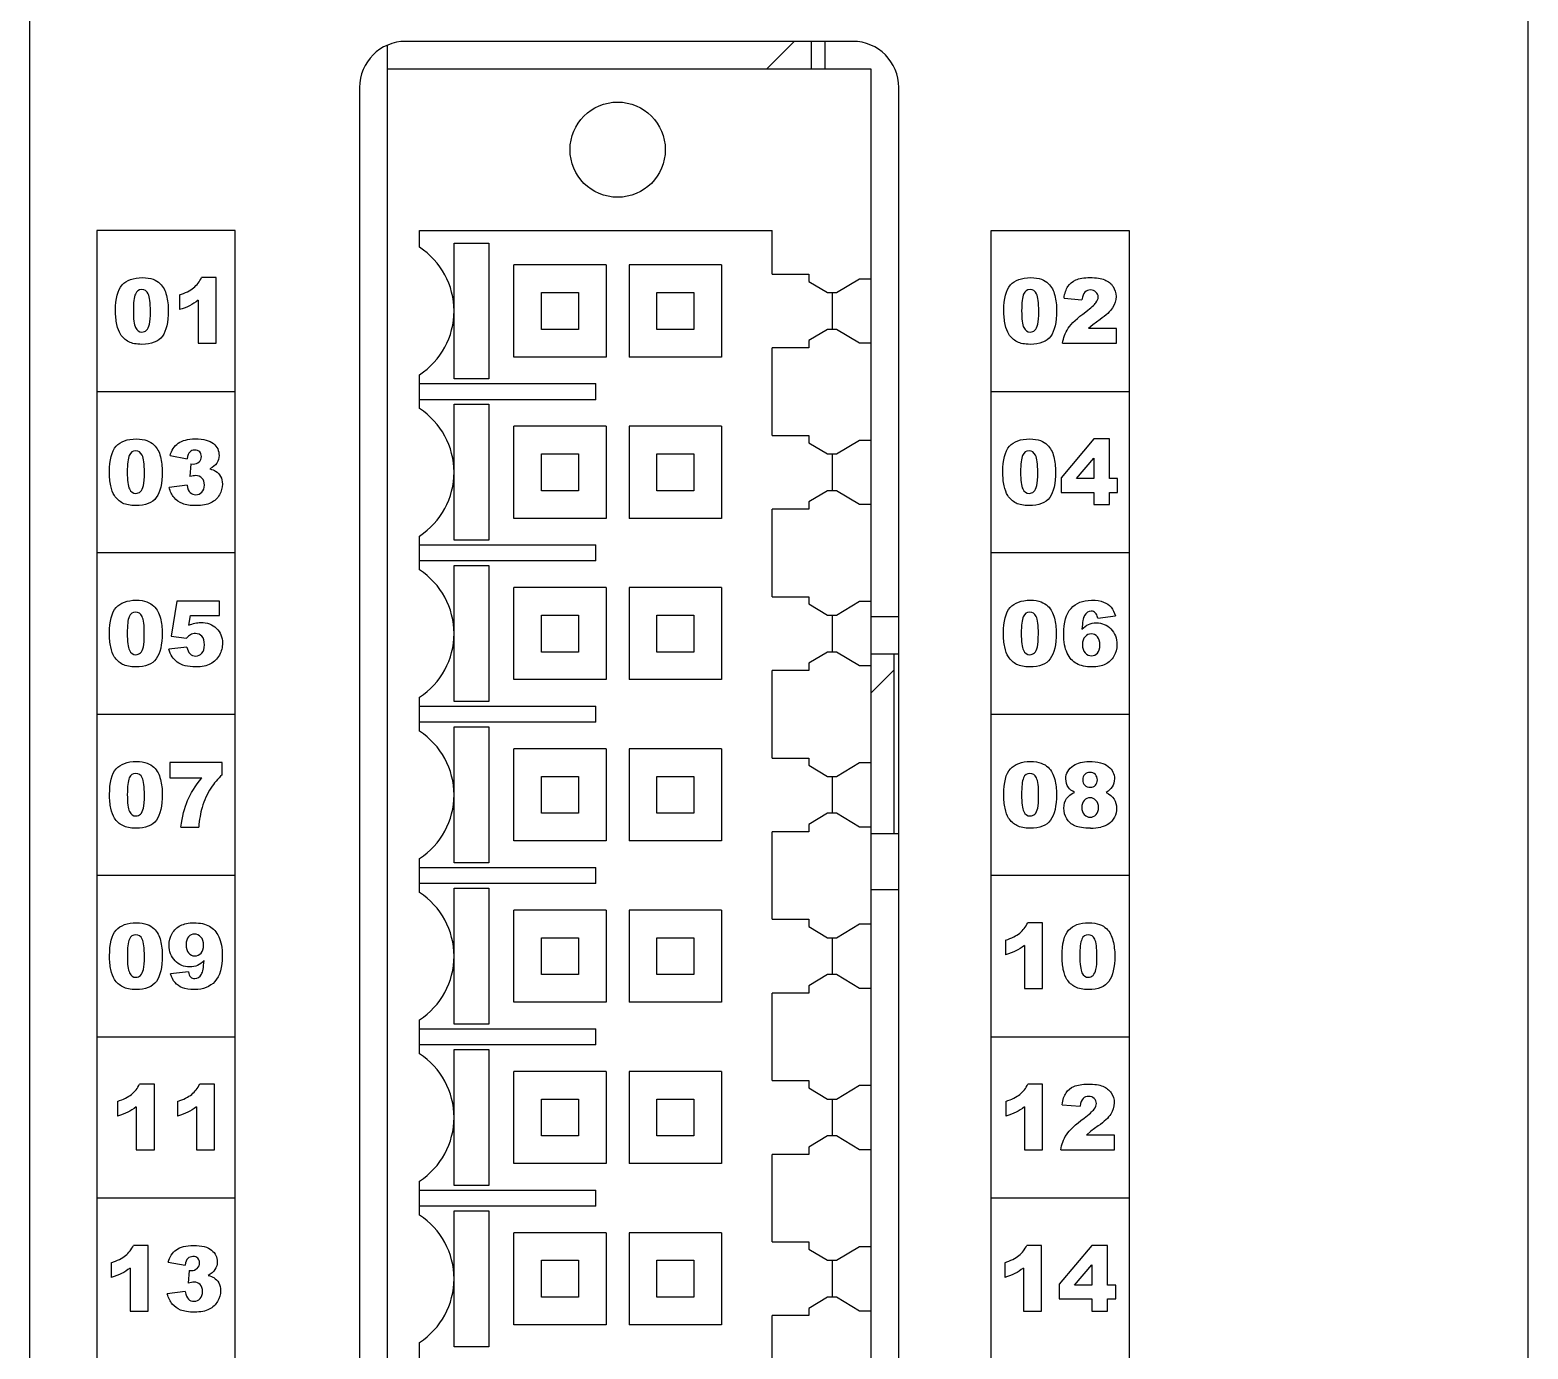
# Model space of a CAD drawing. Header units: millimetres. Extents: x 40 to 416, y -286 to 20.
# Drawn here: x 281.75 to 314.25, y -212.03 to -183.4 of the extents above; entities that cross this region are included whole.
import ezdxf

# ---------------------------------------------------------------- set-up
doc = ezdxf.new("R2010")
doc.units = ezdxf.units.MM
for name, color, linetype in [('1728620000_DXF_CONTINUOUS_LINE', 7, 'CONTINUOUS'), ('AIOJ784_4_00DXF_CONTINUOUS_LINE', 7, 'CONTINUOUS'), ('AOMJ712I_002DXF_CONTINUOUS_LINE', 7, 'CONTINUOUS'), ('IO_CH_PCB_DXF_CONTINUOUS_LINE', 7, 'CONTINUOUS'), ('TE_1734099_5DXF_CONTINUOUS_LINE', 7, 'CONTINUOUS')]:
    doc.layers.add(name, color=color, linetype=linetype)

# ---------------------------------------------------------------- blocks, each defined once
blk = doc.blocks.new('MOD_AOM712i')
at = {"layer": '1728620000_DXF_CONTINUOUS_LINE', "color": 7, "linetype": 'Continuous'}
for p, q in [((7.5, 85.75), (7.5, 15.75)), ((18, 85.75), (7.5, 85.75)), ((18, 15.75), (18, 85.75)), ((8.2, 81.883), (8.2, 82.25)), ((8.2, 82.25), (15.85, 82.25)), ((15.85, 81.3), (15.85, 82.25)), ((8.95, 80.504), (8.95, 81.975)), ((8.95, 81.975), (9.702, 81.975)), ((9.702, 81.975), (9.702, 79.025)), ((10.25, 79.5), (10.25, 81.5)), ((12.25, 81.5), (10.25, 81.5)), ((12.25, 81.5), (12.25, 79.5)), ((12.75, 81.5), (12.75, 79.5)), ((14.75, 81.5), (12.75, 81.5)), ((14.75, 81.5), (14.75, 79.5)), ((15.85, 81.3), (16.65, 81.3)), ((16.65, 81.3), (16.65, 81.142)), ((16.65, 81.142), (17.053, 80.9)), ((17.25, 80.9), (17.75, 81.2)), ((17.75, 81.2), (18, 81.2)), ((10.85, 80.1), (10.85, 80.9)), ((10.85, 80.9), (11.65, 80.9)), ((11.65, 80.9), (11.65, 80.1)), ((13.35, 80.1), (13.35, 80.9)), ((13.35, 80.9), (14.15, 80.9)), ((14.15, 80.9), (14.15, 80.1)), ((17.053, 80.9), (17.25, 80.9)), ((17.15, 80.9), (17.15, 80.1)), ((8.95, 79.025), (8.95, 80.496)), ((11.65, 80.1), (10.85, 80.1)), ((14.15, 80.1), (13.35, 80.1)), ((17.053, 80.1), (16.65, 79.858)), ((17.25, 80.1), (17.053, 80.1)), ((17.75, 79.8), (17.25, 80.1)), ((15.85, 77.8), (15.85, 79.7)), ((16.65, 79.7), (15.85, 79.7)), ((16.65, 79.858), (16.65, 79.7)), ((18, 79.8), (17.75, 79.8)), ((12.25, 79.5), (10.25, 79.5)), ((14.75, 79.5), (12.75, 79.5)), ((8.2, 78.383), (8.2, 79.117)), ((9.702, 79.025), (8.95, 79.025)), ((8.2, 78.925), (12.025, 78.925)), ((12.025, 78.575), (12.025, 78.925)), ((12.025, 78.575), (8.2, 78.575)), ((8.95, 77.004), (8.95, 78.475)), ((8.95, 78.475), (9.702, 78.475)), ((9.702, 78.475), (9.702, 75.525)), ((10.25, 76), (10.25, 78)), ((12.25, 78), (10.25, 78)), ((12.25, 78), (12.25, 76)), ((12.75, 78), (12.75, 76)), ((14.75, 78), (12.75, 78)), ((14.75, 78), (14.75, 76)), ((15.85, 77.8), (16.65, 77.8)), ((16.65, 77.8), (16.65, 77.642)), ((17.25, 77.4), (17.75, 77.7)), ((17.75, 77.7), (18, 77.7)), ((10.85, 76.6), (10.85, 77.4)), ((10.85, 77.4), (11.65, 77.4)), ((11.65, 77.4), (11.65, 76.6)), ((13.35, 76.6), (13.35, 77.4)), ((13.35, 77.4), (14.15, 77.4)), ((14.15, 77.4), (14.15, 76.6)), ((16.65, 77.642), (17.053, 77.4)), ((17.053, 77.4), (17.25, 77.4)), ((17.15, 77.4), (17.15, 76.6)), ((8.95, 75.525), (8.95, 76.996)), ((11.65, 76.6), (10.85, 76.6)), ((14.15, 76.6), (13.35, 76.6)), ((17.053, 76.6), (16.65, 76.358)), ((17.25, 76.6), (17.053, 76.6)), ((17.75, 76.3), (17.25, 76.6)), ((15.85, 74.3), (15.85, 76.2)), ((16.65, 76.2), (15.85, 76.2)), ((16.65, 76.358), (16.65, 76.2)), ((18, 76.3), (17.75, 76.3)), ((12.25, 76), (10.25, 76)), ((14.75, 76), (12.75, 76)), ((8.2, 74.883), (8.2, 75.617)), ((8.2, 75.425), (12.025, 75.425)), ((9.702, 75.525), (8.95, 75.525)), ((12.025, 75.075), (12.025, 75.425)), ((12.025, 75.075), (8.2, 75.075)), ((8.95, 73.504), (8.95, 74.975)), ((8.95, 74.975), (9.702, 74.975)), ((9.702, 74.975), (9.702, 72.025)), ((10.25, 72.5), (10.25, 74.5)), ((12.25, 74.5), (10.25, 74.5)), ((12.25, 74.5), (12.25, 72.5)), ((12.75, 74.5), (12.75, 72.5)), ((14.75, 74.5), (12.75, 74.5)), ((14.75, 74.5), (14.75, 72.5)), ((15.85, 74.3), (16.65, 74.3)), ((16.65, 74.3), (16.65, 74.142)), ((16.65, 74.142), (17.053, 73.9)), ((17.25, 73.9), (17.75, 74.2)), ((17.75, 74.2), (18, 74.2)), ((10.85, 73.1), (10.85, 73.9)), ((10.85, 73.9), (11.65, 73.9)), ((11.65, 73.9), (11.65, 73.1)), ((13.35, 73.1), (13.35, 73.9)), ((13.35, 73.9), (14.15, 73.9)), ((14.15, 73.9), (14.15, 73.1)), ((17.053, 73.9), (17.25, 73.9)), ((17.15, 73.9), (17.15, 73.1)), ((8.95, 72.025), (8.95, 73.496)), ((11.65, 73.1), (10.85, 73.1)), ((14.15, 73.1), (13.35, 73.1)), ((17.053, 73.1), (16.65, 72.858)), ((16.65, 72.858), (16.65, 72.7)), ((17.25, 73.1), (17.053, 73.1)), ((17.75, 72.8), (17.25, 73.1)), ((12.25, 72.5), (10.25, 72.5)), ((14.75, 72.5), (12.75, 72.5)), ((15.85, 70.8), (15.85, 72.7)), ((16.65, 72.7), (15.85, 72.7)), ((18, 72.8), (17.75, 72.8)), ((8.2, 71.383), (8.2, 72.117)), ((8.2, 71.925), (12.025, 71.925)), ((9.702, 72.025), (8.95, 72.025)), ((12.025, 71.575), (12.025, 71.925)), ((12.025, 71.575), (8.2, 71.575)), ((8.95, 70.004), (8.95, 71.475)), ((8.95, 71.475), (9.702, 71.475)), ((9.702, 71.475), (9.702, 68.525)), ((10.25, 69), (10.25, 71)), ((12.25, 71), (10.25, 71)), ((12.25, 71), (12.25, 69)), ((12.75, 71), (12.75, 69)), ((14.75, 71), (12.75, 71)), ((14.75, 71), (14.75, 69)), ((15.85, 70.8), (16.65, 70.8)), ((16.65, 70.8), (16.65, 70.642)), ((16.65, 70.642), (17.053, 70.4)), ((17.25, 70.4), (17.75, 70.7)), ((17.75, 70.7), (18, 70.7)), ((10.85, 69.6), (10.85, 70.4)), ((10.85, 70.4), (11.65, 70.4)), ((11.65, 70.4), (11.65, 69.6)), ((13.35, 69.6), (13.35, 70.4)), ((13.35, 70.4), (14.15, 70.4)), ((14.15, 70.4), (14.15, 69.6)), ((17.053, 70.4), (17.25, 70.4)), ((17.15, 70.4), (17.15, 69.6)), ((8.95, 68.525), (8.95, 69.996)), ((11.65, 69.6), (10.85, 69.6)), ((14.15, 69.6), (13.35, 69.6)), ((17.053, 69.6), (16.65, 69.358)), ((17.25, 69.6), (17.053, 69.6)), ((17.75, 69.3), (17.25, 69.6)), ((16.65, 69.358), (16.65, 69.2)), ((18, 69.3), (17.75, 69.3)), ((12.25, 69), (10.25, 69)), ((14.75, 69), (12.75, 69)), ((15.85, 67.3), (15.85, 69.2)), ((16.65, 69.2), (15.85, 69.2)), ((8.2, 67.883), (8.2, 68.617)), ((8.2, 68.425), (12.025, 68.425)), ((9.702, 68.525), (8.95, 68.525)), ((12.025, 68.075), (12.025, 68.425)), ((12.025, 68.075), (8.2, 68.075)), ((8.95, 66.504), (8.95, 67.975)), ((8.95, 67.975), (9.702, 67.975)), ((9.702, 67.975), (9.702, 65.025)), ((10.25, 65.5), (10.25, 67.5)), ((12.25, 67.5), (10.25, 67.5)), ((12.25, 67.5), (12.25, 65.5)), ((12.75, 67.5), (12.75, 65.5)), ((14.75, 67.5), (12.75, 67.5)), ((14.75, 67.5), (14.75, 65.5)), ((15.85, 67.3), (16.65, 67.3)), ((16.65, 67.3), (16.65, 67.142)), ((16.65, 67.142), (17.053, 66.9)), ((17.25, 66.9), (17.75, 67.2)), ((17.75, 67.2), (18, 67.2)), ((10.85, 66.1), (10.85, 66.9)), ((10.85, 66.9), (11.65, 66.9)), ((11.65, 66.9), (11.65, 66.1)), ((13.35, 66.1), (13.35, 66.9)), ((13.35, 66.9), (14.15, 66.9)), ((14.15, 66.9), (14.15, 66.1)), ((17.053, 66.9), (17.25, 66.9)), ((17.15, 66.9), (17.15, 66.1)), ((8.95, 65.025), (8.95, 66.496)), ((11.65, 66.1), (10.85, 66.1)), ((14.15, 66.1), (13.35, 66.1)), ((17.053, 66.1), (16.65, 65.858)), ((17.25, 66.1), (17.053, 66.1)), ((17.75, 65.8), (17.25, 66.1)), ((15.85, 63.8), (15.85, 65.7)), ((16.65, 65.7), (15.85, 65.7)), ((16.65, 65.858), (16.65, 65.7)), ((18, 65.8), (17.75, 65.8)), ((12.25, 65.5), (10.25, 65.5)), ((14.75, 65.5), (12.75, 65.5)), ((8.2, 64.383), (8.2, 65.117)), ((9.702, 65.025), (8.95, 65.025)), ((8.2, 64.925), (12.025, 64.925)), ((12.025, 64.575), (12.025, 64.925)), ((12.025, 64.575), (8.2, 64.575)), ((8.95, 63.004), (8.95, 64.475)), ((8.95, 64.475), (9.702, 64.475)), ((9.702, 64.475), (9.702, 61.525)), ((10.25, 62), (10.25, 64)), ((12.25, 64), (10.25, 64)), ((12.25, 64), (12.25, 62)), ((12.75, 64), (12.75, 62)), ((14.75, 64), (12.75, 64)), ((14.75, 64), (14.75, 62)), ((15.85, 63.8), (16.65, 63.8)), ((16.65, 63.8), (16.65, 63.642)), ((17.25, 63.4), (17.75, 63.7)), ((17.75, 63.7), (18, 63.7)), ((10.85, 62.6), (10.85, 63.4)), ((10.85, 63.4), (11.65, 63.4)), ((11.65, 63.4), (11.65, 62.6)), ((13.35, 62.6), (13.35, 63.4)), ((13.35, 63.4), (14.15, 63.4)), ((14.15, 63.4), (14.15, 62.6)), ((16.65, 63.642), (17.053, 63.4)), ((17.053, 63.4), (17.25, 63.4)), ((17.15, 63.4), (17.15, 62.6)), ((8.95, 61.525), (8.95, 62.996)), ((11.65, 62.6), (10.85, 62.6)), ((14.15, 62.6), (13.35, 62.6)), ((17.053, 62.6), (16.65, 62.358)), ((17.25, 62.6), (17.053, 62.6)), ((17.75, 62.3), (17.25, 62.6)), ((15.85, 60.3), (15.85, 62.2)), ((16.65, 62.2), (15.85, 62.2)), ((16.65, 62.358), (16.65, 62.2)), ((18, 62.3), (17.75, 62.3)), ((12.25, 62), (10.25, 62)), ((14.75, 62), (12.75, 62)), ((8.2, 60.883), (8.2, 61.617)), ((8.2, 61.425), (12.025, 61.425)), ((9.702, 61.525), (8.95, 61.525)), ((12.025, 61.075), (12.025, 61.425)), ((12.025, 61.075), (8.2, 61.075)), ((8.95, 59.504), (8.95, 60.975)), ((8.95, 60.975), (9.702, 60.975)), ((9.702, 60.975), (9.702, 58.025)), ((10.25, 58.5), (10.25, 60.5)), ((12.25, 60.5), (10.25, 60.5)), ((12.25, 60.5), (12.25, 58.5)), ((12.75, 60.5), (12.75, 58.5)), ((14.75, 60.5), (12.75, 60.5)), ((14.75, 60.5), (14.75, 58.5)), ((15.85, 60.3), (16.65, 60.3)), ((16.65, 60.3), (16.65, 60.142)), ((16.65, 60.142), (17.053, 59.9)), ((17.25, 59.9), (17.75, 60.2)), ((17.75, 60.2), (18, 60.2)), ((10.85, 59.1), (10.85, 59.9)), ((10.85, 59.9), (11.65, 59.9)), ((11.65, 59.9), (11.65, 59.1)), ((13.35, 59.1), (13.35, 59.9)), ((13.35, 59.9), (14.15, 59.9)), ((14.15, 59.9), (14.15, 59.1)), ((17.053, 59.9), (17.25, 59.9)), ((17.15, 59.9), (17.15, 59.1)), ((8.95, 58.025), (8.95, 59.496)), ((11.65, 59.1), (10.85, 59.1)), ((14.15, 59.1), (13.35, 59.1)), ((17.053, 59.1), (16.65, 58.858)), ((16.65, 58.858), (16.65, 58.7)), ((17.25, 59.1), (17.053, 59.1)), ((17.75, 58.8), (17.25, 59.1)), ((12.25, 58.5), (10.25, 58.5)), ((14.75, 58.5), (12.75, 58.5)), ((16.65, 58.7), (15.85, 58.7)), ((15.85, 56.8), (15.85, 58.7)), ((18, 58.8), (17.75, 58.8)), ((8.2, 57.383), (8.2, 58.117)), ((9.702, 58.025), (8.95, 58.025))]:
    blk.add_line(p, q, dxfattribs=at)
blk.add_circle((12.5, 84), 1.033, dxfattribs=at)
for centre in [(7.3, 80.5), (7.3, 77), (7.3, 73.5), (7.3, 70), (7.3, 66.5), (7.3, 63), (7.3, 59.5)]:
    blk.add_arc(centre, 1.65, 303.0557, 56.9443, dxfattribs=at)
at = {"layer": 'AIOJ784_4_00DXF_CONTINUOUS_LINE', "color": 2, "linetype": 'Continuous'}
for p, q in [((15.729, 85.75), (16.329, 86.35)), ((18, 72.216), (18.5, 72.716))]:
    blk.add_line(p, q, dxfattribs=at)
at = {"layer": 'AIOJ784_4_00DXF_CONTINUOUS_LINE', "color": 7, "linetype": 'Continuous'}
for p, q in [((16.7, 86.35), (16.7, 85.75)), ((18, 67.95), (18.6, 67.95))]:
    blk.add_line(p, q, dxfattribs=at)
at = {"layer": 'AOMJ712I_002DXF_CONTINUOUS_LINE', "color": 7, "linetype": 'Continuous'}
for p, q in [((-0.25, 6), (-0.25, 91.9)), ((32.25, 6), (32.25, 91.9)), ((17.6, 86.35), (7.9, 86.35)), ((6.9, 85.35), (6.9, 16.15)), ((18.6, 16.15), (18.6, 85.35))]:
    blk.add_line(p, q, dxfattribs=at)
at = {"layer": 'AOMJ712I_002DXF_CONTINUOUS_LINE', "color": 4, "linetype": 'Continuous'}
for p, q in [((1.2, 82.25), (1.2, 19.25)), ((4.2, 82.25), (1.2, 82.25)), ((4.2, 19.25), (4.2, 82.25)), ((20.6, 19.25), (20.6, 82.25)), ((20.6, 82.25), (23.6, 82.25)), ((23.6, 82.25), (23.6, 19.25)), ((3.793, 81.224), (3.471, 81.224)), ((3.793, 79.8), (3.793, 81.224)), ((2.991, 80.849), (2.991, 80.53)), ((3.4, 80.733), (3.4, 79.8)), ((22.183, 80.777), (22.573, 80.745)), ((22.964, 80.316), (22.807, 80.202)), ((22.807, 80.202), (22.714, 80.117)), ((23.321, 80.117), (22.714, 80.117)), ((23.321, 79.8), (23.321, 80.117)), ((3.4, 79.8), (3.793, 79.8)), ((22.154, 79.8), (23.321, 79.8)), ((1.2, 78.75), (4.2, 78.75)), ((20.6, 78.75), (23.6, 78.75)), ((22.829, 77.724), (22.121, 76.882)), ((23.168, 77.724), (22.829, 77.724)), ((23.168, 76.863), (23.168, 77.724)), ((2.789, 77.361), (3.157, 77.295)), ((3.241, 77.182), (3.221, 76.905)), ((3.241, 77.182), (3.292, 77.178)), ((22.454, 76.863), (22.829, 77.304)), ((22.829, 77.304), (22.829, 76.863)), ((3.157, 76.721), (2.768, 76.67)), ((22.121, 76.882), (22.121, 76.562)), ((22.829, 76.863), (22.454, 76.863)), ((23.344, 76.863), (23.168, 76.863)), ((23.344, 76.562), (23.344, 76.863)), ((22.121, 76.562), (22.829, 76.562)), ((22.829, 76.562), (22.829, 76.3)), ((23.168, 76.3), (23.168, 76.562)), ((23.168, 76.562), (23.344, 76.562)), ((22.829, 76.3), (23.168, 76.3)), ((4.2, 75.25), (1.2, 75.25)), ((23.6, 75.25), (20.6, 75.25)), ((2.936, 74.2), (2.813, 73.447)), ((3.859, 74.2), (2.936, 74.2)), ((3.859, 73.89), (3.859, 74.2)), ((3.2, 73.68), (3.234, 73.89)), ((3.234, 73.89), (3.859, 73.89)), ((22.914, 73.837), (23.3, 73.885)), ((3.156, 73.206), (2.762, 73.163)), ((2.813, 73.447), (3.144, 73.4)), ((1.2, 71.75), (4.2, 71.75)), ((20.6, 71.75), (23.6, 71.75)), ((2.788, 70.7), (2.788, 70.371)), ((3.923, 70.7), (2.788, 70.7)), ((3.923, 70.437), (3.923, 70.7)), ((2.788, 70.371), (3.479, 70.371)), ((3.024, 69.3), (3.411, 69.3)), ((4.2, 68.25), (1.2, 68.25)), ((23.6, 68.25), (20.6, 68.25)), ((21.718, 67.224), (21.396, 67.224)), ((21.718, 65.8), (21.718, 67.224)), ((20.915, 66.849), (20.915, 66.53)), ((21.324, 66.733), (21.324, 65.8)), ((3.186, 66.163), (2.799, 66.114)), ((21.324, 65.8), (21.718, 65.8)), ((1.2, 64.75), (4.2, 64.75)), ((20.6, 64.75), (23.6, 64.75)), ((2.449, 63.724), (2.127, 63.724)), ((2.449, 62.3), (2.449, 63.724)), ((3.753, 63.724), (3.432, 63.724)), ((3.753, 62.3), (3.753, 63.724)), ((21.72, 63.724), (21.399, 63.724)), ((21.72, 62.3), (21.72, 63.724)), ((1.647, 63.349), (1.647, 63.03)), ((2.055, 63.233), (2.055, 62.3)), ((2.951, 63.349), (2.951, 63.03)), ((3.36, 63.233), (3.36, 62.3)), ((20.918, 63.349), (20.918, 63.03)), ((21.327, 63.233), (21.327, 62.3)), ((22.143, 63.277), (22.533, 63.245)), ((22.924, 62.816), (22.767, 62.702)), ((22.767, 62.702), (22.674, 62.617)), ((23.282, 62.617), (22.674, 62.617)), ((23.282, 62.3), (23.282, 62.617)), ((2.055, 62.3), (2.449, 62.3)), ((3.36, 62.3), (3.753, 62.3)), ((21.327, 62.3), (21.72, 62.3)), ((22.115, 62.3), (23.282, 62.3)), ((4.2, 61.25), (1.2, 61.25)), ((23.6, 61.25), (20.6, 61.25)), ((2.317, 60.224), (1.995, 60.224)), ((2.317, 58.8), (2.317, 60.224)), ((21.698, 60.224), (21.376, 60.224)), ((21.698, 58.8), (21.698, 60.224)), ((22.789, 60.224), (22.081, 59.382)), ((23.129, 60.224), (22.789, 60.224)), ((23.129, 59.363), (23.129, 60.224)), ((1.515, 59.849), (1.515, 59.53)), ((2.75, 59.861), (3.117, 59.795)), ((20.896, 59.849), (20.896, 59.53)), ((22.414, 59.363), (22.789, 59.804)), ((22.789, 59.804), (22.789, 59.363)), ((1.924, 59.733), (1.924, 58.8)), ((3.201, 59.682), (3.181, 59.405)), ((3.201, 59.682), (3.252, 59.678)), ((21.305, 59.733), (21.305, 58.8)), ((3.117, 59.221), (2.729, 59.17)), ((22.081, 59.382), (22.081, 59.062)), ((22.789, 59.363), (22.414, 59.363)), ((23.304, 59.363), (23.129, 59.363)), ((23.304, 59.062), (23.304, 59.363)), ((22.081, 59.062), (22.789, 59.062)), ((22.789, 59.062), (22.789, 58.8)), ((23.129, 59.062), (23.304, 59.062)), ((23.129, 58.8), (23.129, 59.062)), ((1.924, 58.8), (2.317, 58.8)), ((21.305, 58.8), (21.698, 58.8)), ((22.789, 58.8), (23.129, 58.8))]:
    blk.add_line(p, q, dxfattribs=at)
at = {"layer": 'AOMJ712I_002DXF_CONTINUOUS_LINE', "color": 7, "linetype": 'Continuous'}
for centre, start, end in [((7.9, 85.35), 90, 180), ((17.6, 85.35), 0, 90)]:
    blk.add_arc(centre, 1, start, end, dxfattribs=at)
at = {"layer": 'AOMJ712I_002DXF_CONTINUOUS_LINE', "color": 4, "linetype": 'Continuous'}
blk.add_arc((22.76, 70.347), 1.071, 270.0061, 282.0044, dxfattribs=at)
for points in [[(1.607, 80.506), (1.607, 80.771), (1.655, 80.957), (1.751, 81.064)], [(1.751, 81.064), (1.846, 81.17), (1.992, 81.224), (2.189, 81.224)], [(2.175, 80.965), (2.11, 80.965), (2.064, 80.932), (2.036, 80.867)], [(2.317, 80.869), (2.285, 80.933), (2.238, 80.965), (2.175, 80.965)], [(2.189, 81.224), (2.282, 81.224), (2.36, 81.211), (2.421, 81.188)], [(2.421, 81.188), (2.481, 81.166), (2.53, 81.135), (2.569, 81.098)], [(2.569, 81.098), (2.607, 81.061), (2.636, 81.021), (2.658, 80.98)], [(2.658, 80.98), (2.68, 80.939), (2.699, 80.892), (2.712, 80.837)], [(2.991, 80.849), (3.123, 80.891), (3.226, 80.942), (3.299, 81.002)], [(3.299, 81.002), (3.372, 81.062), (3.429, 81.136), (3.471, 81.224)], [(20.879, 80.506), (20.879, 80.771), (20.926, 80.957), (21.022, 81.064)], [(21.022, 81.064), (21.117, 81.17), (21.263, 81.224), (21.46, 81.224)], [(21.447, 80.965), (21.382, 80.965), (21.336, 80.932), (21.307, 80.867)], [(21.588, 80.869), (21.557, 80.933), (21.51, 80.965), (21.447, 80.965)], [(21.46, 81.224), (21.554, 81.224), (21.631, 81.211), (21.692, 81.188)], [(21.692, 81.188), (21.752, 81.166), (21.802, 81.135), (21.84, 81.098)], [(21.84, 81.098), (21.878, 81.061), (21.908, 81.021), (21.93, 80.98)], [(21.93, 80.98), (21.952, 80.939), (21.97, 80.892), (21.983, 80.837)], [(22.183, 80.777), (22.198, 80.886), (22.226, 80.972), (22.267, 81.033)], [(22.267, 81.033), (22.307, 81.094), (22.365, 81.142), (22.439, 81.174)], [(22.439, 81.174), (22.514, 81.207), (22.616, 81.224), (22.747, 81.224)], [(22.758, 80.957), (22.708, 80.957), (22.667, 80.941), (22.636, 80.91)], [(22.747, 81.224), (22.884, 81.224), (22.99, 81.208), (23.066, 81.177)], [(22.876, 80.912), (22.845, 80.942), (22.806, 80.957), (22.758, 80.957)], [(23.066, 81.177), (23.143, 81.146), (23.202, 81.098), (23.246, 81.033)], [(23.246, 81.033), (23.29, 80.968), (23.312, 80.896), (23.312, 80.816)], [(2.036, 80.867), (2.007, 80.802), (1.993, 80.68), (1.993, 80.505)], [(2.364, 80.494), (2.364, 80.68), (2.348, 80.805), (2.317, 80.869)], [(2.712, 80.837), (2.738, 80.732), (2.751, 80.623), (2.751, 80.511)], [(3.214, 80.615), (3.155, 80.585), (3.081, 80.556), (2.991, 80.53)], [(3.4, 80.733), (3.336, 80.684), (3.273, 80.645), (3.214, 80.615)], [(21.307, 80.867), (21.279, 80.802), (21.264, 80.68), (21.264, 80.505)], [(21.636, 80.494), (21.636, 80.68), (21.62, 80.805), (21.588, 80.869)], [(21.983, 80.837), (22.009, 80.732), (22.023, 80.623), (22.023, 80.511)], [(22.636, 80.91), (22.604, 80.879), (22.583, 80.824), (22.573, 80.745)], [(22.658, 80.485), (22.771, 80.569), (22.844, 80.634), (22.876, 80.678)], [(22.924, 80.803), (22.924, 80.845), (22.908, 80.881), (22.876, 80.912)], [(22.876, 80.678), (22.908, 80.722), (22.924, 80.763), (22.924, 80.803)], [(23.312, 80.816), (23.312, 80.73), (23.286, 80.649), (23.237, 80.571)], [(1.635, 80.209), (1.616, 80.298), (1.607, 80.397), (1.607, 80.506)], [(1.993, 80.505), (1.993, 80.326), (2.008, 80.204), (2.04, 80.139)], [(2.343, 80.214), (2.357, 80.274), (2.364, 80.367), (2.364, 80.494)], [(2.751, 80.511), (2.751, 80.256), (2.708, 80.07), (2.622, 79.953)], [(20.906, 80.209), (20.887, 80.298), (20.879, 80.397), (20.879, 80.506)], [(21.264, 80.505), (21.264, 80.326), (21.28, 80.204), (21.311, 80.139)], [(21.615, 80.214), (21.628, 80.274), (21.636, 80.367), (21.636, 80.494)], [(22.023, 80.511), (22.023, 80.256), (21.98, 80.07), (21.894, 79.953)], [(22.276, 80.125), (22.344, 80.226), (22.471, 80.346), (22.658, 80.485)], [(23.237, 80.571), (23.187, 80.493), (23.096, 80.408), (22.964, 80.316)], [(1.713, 79.997), (1.68, 80.049), (1.654, 80.119), (1.635, 80.209)], [(1.893, 79.832), (1.82, 79.87), (1.76, 79.925), (1.713, 79.997)], [(2.04, 80.139), (2.071, 80.074), (2.117, 80.042), (2.177, 80.042)], [(2.177, 80.042), (2.216, 80.042), (2.251, 80.055), (2.279, 80.083)], [(2.622, 79.953), (2.536, 79.834), (2.388, 79.776), (2.178, 79.776)], [(2.279, 80.083), (2.308, 80.11), (2.33, 80.154), (2.343, 80.214)], [(20.985, 79.997), (20.951, 80.049), (20.925, 80.119), (20.906, 80.209)], [(21.164, 79.832), (21.092, 79.87), (21.031, 79.925), (20.985, 79.997)], [(21.311, 80.139), (21.343, 80.074), (21.389, 80.042), (21.449, 80.042)], [(21.449, 80.042), (21.488, 80.042), (21.522, 80.055), (21.551, 80.083)], [(21.894, 79.953), (21.808, 79.834), (21.66, 79.776), (21.45, 79.776)], [(21.551, 80.083), (21.58, 80.11), (21.602, 80.154), (21.615, 80.214)], [(22.154, 79.8), (22.168, 79.915), (22.208, 80.023), (22.276, 80.125)], [(2.178, 79.776), (2.06, 79.776), (1.965, 79.795), (1.893, 79.832)], [(21.45, 79.776), (21.331, 79.776), (21.237, 79.795), (21.164, 79.832)], [(1.619, 77.564), (1.714, 77.67), (1.86, 77.724), (2.057, 77.724)], [(2.057, 77.724), (2.15, 77.724), (2.228, 77.711), (2.289, 77.688)], [(2.289, 77.688), (2.349, 77.666), (2.399, 77.635), (2.437, 77.598)], [(2.965, 77.63), (3.052, 77.692), (3.175, 77.724), (3.335, 77.724)], [(3.335, 77.724), (3.517, 77.724), (3.649, 77.689), (3.73, 77.621)], [(21, 77.564), (21.095, 77.67), (21.241, 77.724), (21.438, 77.724)], [(21.438, 77.724), (21.531, 77.724), (21.609, 77.711), (21.67, 77.688)], [(21.67, 77.688), (21.73, 77.666), (21.78, 77.635), (21.818, 77.598)], [(1.475, 77.006), (1.475, 77.271), (1.523, 77.457), (1.619, 77.564)], [(1.904, 77.367), (1.875, 77.302), (1.861, 77.18), (1.861, 77.005)], [(2.043, 77.465), (1.979, 77.465), (1.933, 77.432), (1.904, 77.367)], [(2.185, 77.369), (2.153, 77.433), (2.106, 77.465), (2.043, 77.465)], [(2.233, 76.994), (2.233, 77.18), (2.216, 77.305), (2.185, 77.369)], [(2.437, 77.598), (2.475, 77.561), (2.505, 77.521), (2.527, 77.48)], [(2.527, 77.48), (2.549, 77.439), (2.567, 77.392), (2.58, 77.337)], [(2.789, 77.361), (2.82, 77.477), (2.878, 77.567), (2.965, 77.63)], [(3.215, 77.44), (3.187, 77.413), (3.167, 77.364), (3.157, 77.295)], [(3.327, 77.482), (3.281, 77.482), (3.244, 77.468), (3.215, 77.44)], [(3.432, 77.444), (3.406, 77.469), (3.371, 77.482), (3.327, 77.482)], [(3.47, 77.342), (3.47, 77.384), (3.457, 77.418), (3.432, 77.444)], [(3.73, 77.621), (3.812, 77.553), (3.853, 77.468), (3.853, 77.365)], [(3.853, 77.365), (3.853, 77.304), (3.836, 77.249), (3.803, 77.201)], [(20.856, 77.006), (20.856, 77.271), (20.904, 77.457), (21, 77.564)], [(21.285, 77.367), (21.256, 77.302), (21.242, 77.18), (21.242, 77.005)], [(21.424, 77.465), (21.359, 77.465), (21.314, 77.432), (21.285, 77.367)], [(21.566, 77.369), (21.534, 77.433), (21.487, 77.465), (21.424, 77.465)], [(21.613, 76.994), (21.613, 77.18), (21.597, 77.305), (21.566, 77.369)], [(21.818, 77.598), (21.856, 77.561), (21.886, 77.521), (21.908, 77.48)], [(21.908, 77.48), (21.93, 77.439), (21.948, 77.392), (21.961, 77.337)], [(2.58, 77.337), (2.606, 77.232), (2.619, 77.123), (2.619, 77.011)], [(3.292, 77.178), (3.342, 77.178), (3.384, 77.194), (3.419, 77.226)], [(3.419, 77.226), (3.453, 77.259), (3.47, 77.297), (3.47, 77.342)], [(3.803, 77.201), (3.77, 77.151), (3.72, 77.108), (3.654, 77.072)], [(3.654, 77.072), (3.707, 77.058), (3.749, 77.042), (3.777, 77.025)], [(21.961, 77.337), (21.987, 77.232), (22, 77.123), (22, 77.011)], [(1.503, 76.709), (1.484, 76.798), (1.475, 76.897), (1.475, 77.006)], [(1.581, 76.497), (1.548, 76.549), (1.522, 76.619), (1.503, 76.709)], [(1.861, 77.005), (1.861, 76.826), (1.876, 76.704), (1.908, 76.639)], [(2.148, 76.583), (2.176, 76.61), (2.198, 76.654), (2.212, 76.714)], [(2.212, 76.714), (2.225, 76.774), (2.233, 76.867), (2.233, 76.994)], [(2.619, 77.011), (2.619, 76.756), (2.576, 76.57), (2.491, 76.453)], [(3.157, 76.721), (3.172, 76.643), (3.195, 76.588), (3.228, 76.558)], [(3.347, 76.927), (3.316, 76.927), (3.274, 76.92), (3.221, 76.905)], [(3.482, 76.874), (3.449, 76.909), (3.404, 76.927), (3.347, 76.927)], [(3.481, 76.57), (3.515, 76.608), (3.533, 76.659), (3.533, 76.723)], [(3.533, 76.723), (3.533, 76.788), (3.516, 76.838), (3.482, 76.874)], [(3.777, 77.025), (3.824, 76.996), (3.86, 76.958), (3.886, 76.911)], [(3.925, 76.744), (3.925, 76.662), (3.903, 76.584), (3.86, 76.509)], [(3.886, 76.911), (3.911, 76.864), (3.925, 76.809), (3.925, 76.744)], [(20.884, 76.709), (20.865, 76.798), (20.856, 76.897), (20.856, 77.006)], [(20.962, 76.497), (20.929, 76.549), (20.903, 76.619), (20.884, 76.709)], [(21.242, 77.005), (21.242, 76.826), (21.257, 76.704), (21.289, 76.639)], [(21.528, 76.583), (21.557, 76.61), (21.579, 76.654), (21.593, 76.714)], [(21.593, 76.714), (21.606, 76.774), (21.613, 76.867), (21.613, 76.994)], [(22, 77.011), (22, 76.756), (21.957, 76.57), (21.872, 76.453)], [(1.761, 76.332), (1.688, 76.37), (1.628, 76.425), (1.581, 76.497)], [(1.908, 76.639), (1.939, 76.574), (1.985, 76.542), (2.045, 76.542)], [(2.045, 76.542), (2.085, 76.542), (2.119, 76.555), (2.148, 76.583)], [(2.491, 76.453), (2.404, 76.334), (2.256, 76.276), (2.046, 76.276)], [(2.877, 76.452), (2.829, 76.509), (2.793, 76.582), (2.768, 76.67)], [(3.059, 76.321), (2.985, 76.351), (2.925, 76.395), (2.877, 76.452)], [(3.228, 76.558), (3.26, 76.527), (3.301, 76.513), (3.351, 76.513)], [(3.351, 76.513), (3.402, 76.513), (3.446, 76.532), (3.481, 76.57)], [(3.86, 76.509), (3.818, 76.435), (3.757, 76.376), (3.676, 76.337)], [(21.142, 76.332), (21.069, 76.37), (21.009, 76.425), (20.962, 76.497)], [(21.289, 76.639), (21.32, 76.574), (21.366, 76.542), (21.426, 76.542)], [(21.426, 76.542), (21.465, 76.542), (21.5, 76.555), (21.528, 76.583)], [(21.872, 76.453), (21.785, 76.334), (21.637, 76.276), (21.427, 76.276)], [(2.046, 76.276), (1.928, 76.276), (1.833, 76.295), (1.761, 76.332)], [(3.36, 76.276), (3.232, 76.276), (3.132, 76.291), (3.059, 76.321)], [(3.676, 76.337), (3.596, 76.297), (3.49, 76.276), (3.36, 76.276)], [(21.427, 76.276), (21.309, 76.276), (21.214, 76.295), (21.142, 76.332)], [(1.617, 74.064), (1.713, 74.17), (1.859, 74.224), (2.055, 74.224)], [(2.055, 74.224), (2.149, 74.224), (2.226, 74.211), (2.287, 74.188)], [(2.287, 74.188), (2.348, 74.166), (2.397, 74.135), (2.435, 74.098)], [(21.013, 74.064), (21.109, 74.17), (21.255, 74.224), (21.452, 74.224)], [(21.452, 74.224), (21.545, 74.224), (21.623, 74.211), (21.684, 74.188)], [(21.684, 74.188), (21.744, 74.166), (21.793, 74.135), (21.832, 74.098)], [(22.336, 74.047), (22.442, 74.165), (22.589, 74.224), (22.778, 74.224)], [(22.778, 74.224), (22.889, 74.224), (22.977, 74.211), (23.042, 74.185)], [(23.042, 74.185), (23.107, 74.159), (23.16, 74.122), (23.203, 74.072)], [(1.474, 73.506), (1.474, 73.771), (1.522, 73.957), (1.617, 74.064)], [(1.903, 73.867), (1.874, 73.802), (1.86, 73.68), (1.86, 73.505)], [(2.042, 73.965), (1.977, 73.965), (1.931, 73.932), (1.903, 73.867)], [(2.183, 73.869), (2.152, 73.933), (2.105, 73.965), (2.042, 73.965)], [(2.231, 73.494), (2.231, 73.68), (2.215, 73.805), (2.183, 73.869)], [(2.435, 74.098), (2.474, 74.061), (2.503, 74.021), (2.525, 73.98)], [(2.525, 73.98), (2.547, 73.939), (2.565, 73.892), (2.579, 73.837)], [(2.579, 73.837), (2.605, 73.732), (2.618, 73.623), (2.618, 73.511)], [(20.87, 73.506), (20.87, 73.771), (20.918, 73.957), (21.013, 74.064)], [(21.299, 73.867), (21.27, 73.802), (21.256, 73.68), (21.256, 73.505)], [(21.438, 73.965), (21.373, 73.965), (21.327, 73.932), (21.299, 73.867)], [(21.58, 73.869), (21.548, 73.933), (21.501, 73.965), (21.438, 73.965)], [(21.627, 73.494), (21.627, 73.68), (21.611, 73.805), (21.58, 73.869)], [(21.832, 74.098), (21.87, 74.061), (21.899, 74.021), (21.921, 73.98)], [(21.921, 73.98), (21.943, 73.939), (21.962, 73.892), (21.975, 73.837)], [(21.975, 73.837), (22.001, 73.732), (22.014, 73.623), (22.014, 73.511)], [(22.176, 73.492), (22.176, 73.744), (22.229, 73.93), (22.336, 74.047)], [(22.627, 73.89), (22.601, 73.844), (22.582, 73.745), (22.571, 73.595)], [(22.774, 73.985), (22.711, 73.985), (22.662, 73.953), (22.627, 73.89)], [(22.862, 73.951), (22.838, 73.974), (22.809, 73.985), (22.774, 73.985)], [(22.914, 73.837), (22.903, 73.891), (22.886, 73.929), (22.862, 73.951)], [(23.203, 74.072), (23.245, 74.022), (23.277, 73.959), (23.3, 73.885)], [(1.502, 73.209), (1.482, 73.298), (1.474, 73.397), (1.474, 73.506)], [(1.86, 73.505), (1.86, 73.326), (1.875, 73.204), (1.906, 73.139)], [(2.21, 73.214), (2.223, 73.274), (2.231, 73.367), (2.231, 73.494)], [(2.618, 73.511), (2.618, 73.256), (2.575, 73.07), (2.489, 72.953)], [(3.23, 73.473), (3.203, 73.459), (3.175, 73.434), (3.144, 73.4)], [(3.2, 73.68), (3.243, 73.7), (3.286, 73.715), (3.328, 73.725)], [(3.339, 73.5), (3.301, 73.5), (3.264, 73.49), (3.23, 73.473)], [(3.328, 73.725), (3.37, 73.735), (3.412, 73.741), (3.454, 73.741)], [(3.481, 73.441), (3.445, 73.48), (3.398, 73.5), (3.339, 73.5)], [(3.454, 73.741), (3.594, 73.741), (3.708, 73.698), (3.795, 73.613)], [(3.795, 73.613), (3.882, 73.529), (3.926, 73.422), (3.926, 73.294)], [(20.898, 73.209), (20.879, 73.298), (20.87, 73.397), (20.87, 73.506)], [(21.256, 73.505), (21.256, 73.326), (21.271, 73.204), (21.303, 73.139)], [(21.606, 73.214), (21.62, 73.274), (21.627, 73.367), (21.627, 73.494)], [(22.014, 73.511), (22.014, 73.256), (21.971, 73.07), (21.885, 72.953)], [(22.252, 73.076), (22.201, 73.181), (22.176, 73.32), (22.176, 73.492)], [(22.571, 73.595), (22.617, 73.642), (22.664, 73.677), (22.714, 73.7)], [(22.775, 73.493), (22.721, 73.493), (22.675, 73.473), (22.639, 73.433)], [(22.714, 73.7), (22.763, 73.723), (22.819, 73.734), (22.884, 73.734)], [(22.907, 73.431), (22.872, 73.472), (22.828, 73.493), (22.775, 73.493)], [(22.884, 73.734), (23.008, 73.734), (23.114, 73.689), (23.2, 73.6)], [(23.2, 73.6), (23.286, 73.511), (23.33, 73.398), (23.33, 73.261)], [(1.58, 72.997), (1.546, 73.049), (1.521, 73.119), (1.502, 73.209)], [(1.906, 73.139), (1.938, 73.074), (1.984, 73.042), (2.044, 73.042)], [(2.146, 73.083), (2.175, 73.11), (2.197, 73.154), (2.21, 73.214)], [(2.834, 72.999), (2.805, 73.043), (2.781, 73.097), (2.762, 73.163)], [(3.156, 73.206), (3.165, 73.143), (3.187, 73.094), (3.222, 73.061)], [(3.535, 73.258), (3.535, 73.341), (3.517, 73.403), (3.481, 73.441)], [(3.481, 73.074), (3.517, 73.115), (3.535, 73.176), (3.535, 73.258)], [(3.926, 73.294), (3.926, 73.203), (3.903, 73.116), (3.859, 73.033)], [(20.976, 72.997), (20.943, 73.049), (20.917, 73.119), (20.898, 73.209)], [(21.303, 73.139), (21.334, 73.074), (21.38, 73.042), (21.44, 73.042)], [(21.542, 73.083), (21.571, 73.11), (21.593, 73.154), (21.606, 73.214)], [(22.639, 73.433), (22.602, 73.393), (22.584, 73.336), (22.584, 73.261)], [(22.584, 73.261), (22.584, 73.185), (22.603, 73.126), (22.641, 73.083)], [(22.961, 73.251), (22.961, 73.329), (22.943, 73.389), (22.907, 73.431)], [(22.91, 73.077), (22.944, 73.115), (22.961, 73.173), (22.961, 73.251)], [(23.33, 73.261), (23.33, 73.169), (23.308, 73.085), (23.264, 73.008)], [(1.759, 72.832), (1.687, 72.87), (1.627, 72.925), (1.58, 72.997)], [(2.045, 72.776), (1.926, 72.776), (1.832, 72.795), (1.759, 72.832)], [(2.044, 73.042), (2.083, 73.042), (2.117, 73.055), (2.146, 73.083)], [(2.489, 72.953), (2.403, 72.834), (2.255, 72.776), (2.045, 72.776)], [(2.945, 72.88), (2.9, 72.915), (2.862, 72.955), (2.834, 72.999)], [(3.114, 72.802), (3.048, 72.819), (2.991, 72.846), (2.945, 72.88)], [(3.351, 72.776), (3.259, 72.776), (3.179, 72.786), (3.114, 72.802)], [(3.222, 73.061), (3.257, 73.029), (3.299, 73.013), (3.347, 73.013)], [(3.347, 73.013), (3.401, 73.013), (3.446, 73.033), (3.481, 73.074)], [(3.667, 72.842), (3.585, 72.798), (3.479, 72.776), (3.351, 72.776)], [(3.859, 73.033), (3.814, 72.949), (3.75, 72.886), (3.667, 72.842)], [(21.156, 72.832), (21.083, 72.87), (21.023, 72.925), (20.976, 72.997)], [(21.441, 72.776), (21.323, 72.776), (21.228, 72.795), (21.156, 72.832)], [(21.44, 73.042), (21.479, 73.042), (21.514, 73.055), (21.542, 73.083)], [(21.885, 72.953), (21.799, 72.834), (21.651, 72.776), (21.441, 72.776)], [(22.455, 72.848), (22.37, 72.895), (22.302, 72.971), (22.252, 73.076)], [(22.792, 72.776), (22.652, 72.776), (22.539, 72.8), (22.455, 72.848)], [(22.641, 73.083), (22.68, 73.04), (22.726, 73.019), (22.782, 73.019)], [(22.782, 73.019), (22.832, 73.019), (22.875, 73.038), (22.91, 73.077)], [(23.082, 72.835), (23.005, 72.796), (22.909, 72.776), (22.792, 72.776)], [(23.264, 73.008), (23.22, 72.932), (23.16, 72.874), (23.082, 72.835)], [(1.477, 70.006), (1.477, 70.271), (1.524, 70.457), (1.62, 70.564)], [(1.62, 70.564), (1.715, 70.67), (1.862, 70.724), (2.058, 70.724)], [(2.058, 70.724), (2.152, 70.724), (2.229, 70.711), (2.29, 70.688)], [(2.29, 70.688), (2.35, 70.666), (2.4, 70.635), (2.438, 70.598)], [(2.438, 70.598), (2.477, 70.561), (2.506, 70.521), (2.528, 70.48)], [(20.876, 70.006), (20.876, 70.271), (20.923, 70.457), (21.019, 70.564)], [(21.019, 70.564), (21.114, 70.67), (21.261, 70.724), (21.457, 70.724)], [(21.457, 70.724), (21.551, 70.724), (21.628, 70.711), (21.689, 70.688)], [(21.689, 70.688), (21.75, 70.666), (21.799, 70.635), (21.837, 70.598)], [(21.837, 70.598), (21.876, 70.561), (21.905, 70.521), (21.927, 70.48)], [(22.223, 70.35), (22.223, 70.467), (22.278, 70.563), (22.389, 70.638)], [(22.389, 70.638), (22.474, 70.695), (22.588, 70.724), (22.729, 70.724)], [(22.729, 70.724), (22.917, 70.724), (23.054, 70.688), (23.144, 70.617)], [(23.144, 70.617), (23.234, 70.545), (23.278, 70.456), (23.278, 70.348)], [(1.905, 70.367), (1.877, 70.302), (1.862, 70.18), (1.862, 70.005)], [(2.045, 70.465), (1.98, 70.465), (1.934, 70.432), (1.905, 70.367)], [(2.186, 70.369), (2.155, 70.433), (2.108, 70.465), (2.045, 70.465)], [(2.234, 69.994), (2.234, 70.18), (2.218, 70.305), (2.186, 70.369)], [(2.528, 70.48), (2.55, 70.439), (2.568, 70.392), (2.582, 70.337)], [(2.582, 70.337), (2.607, 70.232), (2.621, 70.123), (2.621, 70.011)], [(3.168, 69.875), (3.233, 70.03), (3.337, 70.195), (3.479, 70.371)], [(3.923, 70.437), (3.824, 70.348), (3.742, 70.251), (3.676, 70.148)], [(21.305, 70.367), (21.276, 70.302), (21.262, 70.18), (21.262, 70.005)], [(21.444, 70.465), (21.379, 70.465), (21.333, 70.432), (21.305, 70.367)], [(21.585, 70.369), (21.554, 70.433), (21.507, 70.465), (21.444, 70.465)], [(21.633, 69.994), (21.633, 70.18), (21.617, 70.305), (21.585, 70.369)], [(21.927, 70.48), (21.949, 70.439), (21.967, 70.392), (21.981, 70.337)], [(21.981, 70.337), (22.006, 70.232), (22.02, 70.123), (22.02, 70.011)], [(22.28, 70.161), (22.242, 70.216), (22.223, 70.279), (22.223, 70.35)], [(22.633, 70.442), (22.603, 70.413), (22.589, 70.374), (22.589, 70.328)], [(22.589, 70.328), (22.589, 70.279), (22.603, 70.24), (22.634, 70.21)], [(22.748, 70.487), (22.701, 70.487), (22.662, 70.472), (22.633, 70.442)], [(22.634, 70.21), (22.664, 70.18), (22.705, 70.166), (22.755, 70.166)], [(22.863, 70.441), (22.832, 70.472), (22.794, 70.487), (22.748, 70.487)], [(22.755, 70.166), (22.799, 70.166), (22.836, 70.18), (22.865, 70.21)], [(22.908, 70.324), (22.908, 70.371), (22.893, 70.411), (22.863, 70.441)], [(22.865, 70.21), (22.894, 70.239), (22.908, 70.277), (22.908, 70.324)], [(23.278, 70.348), (23.278, 70.285), (23.26, 70.225), (23.225, 70.171)], [(1.504, 69.709), (1.485, 69.798), (1.477, 69.897), (1.477, 70.006)], [(1.862, 70.005), (1.862, 69.826), (1.878, 69.704), (1.909, 69.639)], [(2.213, 69.714), (2.226, 69.774), (2.234, 69.867), (2.234, 69.994)], [(2.621, 70.011), (2.621, 69.756), (2.578, 69.57), (2.492, 69.453)], [(3.024, 69.3), (3.054, 69.528), (3.102, 69.72), (3.168, 69.875)], [(3.676, 70.148), (3.596, 70.022), (3.532, 69.882), (3.485, 69.727)], [(20.903, 69.709), (20.884, 69.798), (20.876, 69.897), (20.876, 70.006)], [(21.262, 70.005), (21.262, 69.826), (21.277, 69.704), (21.308, 69.639)], [(21.612, 69.714), (21.625, 69.774), (21.633, 69.867), (21.633, 69.994)], [(22.02, 70.011), (22.02, 69.756), (21.977, 69.57), (21.891, 69.453)], [(22.18, 69.712), (22.18, 69.794), (22.199, 69.862), (22.238, 69.92)], [(22.238, 69.92), (22.276, 69.977), (22.334, 70.021), (22.414, 70.053)], [(22.414, 70.053), (22.353, 70.085), (22.308, 70.121), (22.28, 70.161)], [(22.621, 69.88), (22.585, 69.841), (22.568, 69.79), (22.568, 69.725)], [(22.748, 69.937), (22.7, 69.937), (22.658, 69.918), (22.621, 69.88)], [(22.877, 69.878), (22.84, 69.917), (22.797, 69.937), (22.748, 69.937)], [(22.934, 69.726), (22.934, 69.787), (22.915, 69.838), (22.877, 69.878)], [(23.225, 70.171), (23.198, 70.13), (23.156, 70.091), (23.099, 70.053)], [(23.099, 70.053), (23.174, 70.016), (23.231, 69.968), (23.268, 69.908)], [(23.268, 69.908), (23.305, 69.848), (23.324, 69.782), (23.324, 69.71)], [(1.583, 69.497), (1.549, 69.549), (1.523, 69.619), (1.504, 69.709)], [(1.909, 69.639), (1.941, 69.574), (1.987, 69.542), (2.047, 69.542)], [(2.047, 69.542), (2.086, 69.542), (2.12, 69.555), (2.149, 69.583)], [(2.149, 69.583), (2.178, 69.61), (2.2, 69.654), (2.213, 69.714)], [(3.485, 69.727), (3.449, 69.607), (3.424, 69.464), (3.411, 69.3)], [(20.982, 69.497), (20.948, 69.549), (20.923, 69.619), (20.903, 69.709)], [(21.308, 69.639), (21.34, 69.574), (21.386, 69.542), (21.446, 69.542)], [(21.446, 69.542), (21.485, 69.542), (21.519, 69.555), (21.548, 69.583)], [(21.548, 69.583), (21.577, 69.61), (21.599, 69.654), (21.612, 69.714)], [(22.241, 69.483), (22.2, 69.551), (22.18, 69.628), (22.18, 69.712)], [(22.568, 69.725), (22.568, 69.663), (22.586, 69.612), (22.624, 69.573)], [(22.624, 69.573), (22.662, 69.534), (22.705, 69.515), (22.753, 69.515)], [(22.753, 69.515), (22.799, 69.515), (22.841, 69.534), (22.878, 69.574)], [(22.878, 69.574), (22.915, 69.614), (22.934, 69.665), (22.934, 69.726)], [(23.324, 69.71), (23.324, 69.639), (23.308, 69.574), (23.276, 69.513)], [(1.762, 69.332), (1.69, 69.37), (1.629, 69.425), (1.583, 69.497)], [(2.048, 69.276), (1.929, 69.276), (1.835, 69.295), (1.762, 69.332)], [(2.492, 69.453), (2.406, 69.334), (2.258, 69.276), (2.048, 69.276)], [(21.161, 69.332), (21.089, 69.37), (21.029, 69.425), (20.982, 69.497)], [(21.447, 69.276), (21.328, 69.276), (21.234, 69.295), (21.161, 69.332)], [(21.891, 69.453), (21.805, 69.334), (21.657, 69.276), (21.447, 69.276)], [(22.42, 69.329), (22.342, 69.363), (22.281, 69.415), (22.241, 69.483)], [(22.76, 69.276), (22.611, 69.276), (22.498, 69.294), (22.42, 69.329)], [(23.157, 69.372), (23.11, 69.339), (23.052, 69.314), (22.982, 69.3)], [(23.276, 69.513), (23.243, 69.452), (23.204, 69.405), (23.157, 69.372)], [(1.477, 66.506), (1.477, 66.771), (1.525, 66.957), (1.621, 67.064)], [(1.621, 67.064), (1.716, 67.17), (1.862, 67.224), (2.059, 67.224)], [(2.045, 66.965), (1.98, 66.965), (1.935, 66.932), (1.906, 66.867)], [(2.187, 66.869), (2.155, 66.933), (2.108, 66.965), (2.045, 66.965)], [(2.059, 67.224), (2.152, 67.224), (2.23, 67.211), (2.291, 67.188)], [(2.291, 67.188), (2.351, 67.166), (2.401, 67.135), (2.439, 67.098)], [(2.439, 67.098), (2.477, 67.061), (2.507, 67.021), (2.529, 66.98)], [(2.529, 66.98), (2.551, 66.939), (2.569, 66.892), (2.582, 66.837)], [(2.769, 66.738), (2.769, 66.83), (2.791, 66.915), (2.835, 66.992)], [(2.835, 66.992), (2.879, 67.068), (2.939, 67.126), (3.016, 67.165)], [(3.016, 67.165), (3.093, 67.204), (3.19, 67.224), (3.307, 67.224)], [(3.318, 66.981), (3.267, 66.981), (3.224, 66.961), (3.19, 66.923)], [(3.307, 67.224), (3.446, 67.224), (3.559, 67.199), (3.644, 67.151)], [(3.458, 66.916), (3.42, 66.959), (3.373, 66.981), (3.318, 66.981)], [(3.644, 67.151), (3.728, 67.104), (3.796, 67.027), (3.846, 66.922)], [(20.915, 66.849), (21.047, 66.891), (21.15, 66.942), (21.224, 67.002)], [(21.224, 67.002), (21.296, 67.062), (21.354, 67.136), (21.396, 67.224)], [(22.141, 66.506), (22.141, 66.771), (22.188, 66.957), (22.284, 67.064)], [(22.284, 67.064), (22.379, 67.17), (22.525, 67.224), (22.722, 67.224)], [(22.709, 66.965), (22.644, 66.965), (22.598, 66.932), (22.569, 66.867)], [(22.85, 66.869), (22.819, 66.933), (22.772, 66.965), (22.709, 66.965)], [(22.722, 67.224), (22.816, 67.224), (22.893, 67.211), (22.954, 67.188)], [(22.954, 67.188), (23.014, 67.166), (23.064, 67.135), (23.102, 67.098)], [(23.102, 67.098), (23.14, 67.061), (23.17, 67.021), (23.192, 66.98)], [(23.192, 66.98), (23.214, 66.939), (23.232, 66.892), (23.245, 66.837)], [(1.906, 66.867), (1.877, 66.802), (1.863, 66.68), (1.863, 66.505)], [(2.234, 66.494), (2.234, 66.68), (2.218, 66.805), (2.187, 66.869)], [(2.582, 66.837), (2.608, 66.732), (2.621, 66.623), (2.621, 66.511)], [(2.898, 66.399), (2.812, 66.489), (2.769, 66.601), (2.769, 66.738)], [(3.19, 66.923), (3.155, 66.884), (3.139, 66.826), (3.139, 66.748)], [(3.139, 66.748), (3.139, 66.67), (3.156, 66.61), (3.191, 66.569)], [(3.515, 66.739), (3.515, 66.814), (3.496, 66.873), (3.458, 66.916)], [(3.461, 66.567), (3.497, 66.607), (3.515, 66.664), (3.515, 66.739)], [(3.846, 66.922), (3.897, 66.817), (3.923, 66.68), (3.923, 66.508)], [(21.324, 66.733), (21.26, 66.684), (21.198, 66.645), (21.139, 66.615)], [(22.569, 66.867), (22.541, 66.802), (22.526, 66.68), (22.526, 66.505)], [(22.898, 66.494), (22.898, 66.68), (22.882, 66.805), (22.85, 66.869)], [(23.245, 66.837), (23.271, 66.732), (23.285, 66.623), (23.285, 66.511)], [(1.505, 66.209), (1.486, 66.298), (1.477, 66.397), (1.477, 66.506)], [(1.863, 66.505), (1.863, 66.326), (1.878, 66.204), (1.91, 66.139)], [(2.214, 66.214), (2.227, 66.274), (2.234, 66.367), (2.234, 66.494)], [(2.621, 66.511), (2.621, 66.256), (2.578, 66.07), (2.493, 65.953)], [(3.216, 66.266), (3.09, 66.266), (2.984, 66.31), (2.898, 66.399)], [(3.191, 66.569), (3.227, 66.527), (3.271, 66.507), (3.324, 66.507)], [(3.324, 66.507), (3.379, 66.507), (3.424, 66.527), (3.461, 66.567)], [(3.529, 66.405), (3.483, 66.357), (3.435, 66.321), (3.386, 66.299)], [(3.472, 66.11), (3.497, 66.155), (3.516, 66.254), (3.529, 66.405)], [(3.923, 66.508), (3.923, 66.255), (3.869, 66.069), (3.763, 65.952)], [(21.139, 66.615), (21.08, 66.585), (21.005, 66.556), (20.915, 66.53)], [(22.168, 66.209), (22.149, 66.298), (22.141, 66.397), (22.141, 66.506)], [(22.526, 66.505), (22.526, 66.326), (22.542, 66.204), (22.573, 66.139)], [(22.877, 66.214), (22.89, 66.274), (22.898, 66.367), (22.898, 66.494)], [(23.285, 66.511), (23.285, 66.256), (23.242, 66.07), (23.156, 65.953)], [(1.583, 65.997), (1.55, 66.049), (1.524, 66.119), (1.505, 66.209)], [(1.763, 65.832), (1.69, 65.87), (1.63, 65.925), (1.583, 65.997)], [(1.91, 66.139), (1.941, 66.074), (1.987, 66.042), (2.047, 66.042)], [(2.047, 66.042), (2.086, 66.042), (2.121, 66.055), (2.149, 66.083)], [(2.149, 66.083), (2.178, 66.11), (2.2, 66.154), (2.214, 66.214)], [(2.897, 65.928), (2.854, 65.978), (2.822, 66.04), (2.799, 66.114)], [(3.186, 66.163), (3.195, 66.108), (3.212, 66.07), (3.237, 66.048)], [(3.386, 66.299), (3.336, 66.277), (3.28, 66.266), (3.216, 66.266)], [(3.237, 66.048), (3.261, 66.025), (3.291, 66.015), (3.326, 66.015)], [(3.326, 66.015), (3.388, 66.015), (3.437, 66.046), (3.472, 66.11)], [(22.247, 65.997), (22.213, 66.049), (22.187, 66.119), (22.168, 66.209)], [(22.426, 65.832), (22.354, 65.87), (22.293, 65.925), (22.247, 65.997)], [(22.573, 66.139), (22.605, 66.074), (22.651, 66.042), (22.711, 66.042)], [(22.711, 66.042), (22.75, 66.042), (22.784, 66.055), (22.813, 66.083)], [(22.813, 66.083), (22.842, 66.11), (22.864, 66.154), (22.877, 66.214)], [(2.048, 65.776), (1.93, 65.776), (1.835, 65.795), (1.763, 65.832)], [(2.493, 65.953), (2.406, 65.834), (2.258, 65.776), (2.048, 65.776)], [(3.058, 65.815), (2.993, 65.84), (2.939, 65.878), (2.897, 65.928)], [(3.321, 65.776), (3.209, 65.776), (3.122, 65.789), (3.058, 65.815)], [(3.763, 65.952), (3.656, 65.834), (3.509, 65.776), (3.321, 65.776)], [(22.712, 65.776), (22.593, 65.776), (22.499, 65.795), (22.426, 65.832)], [(23.156, 65.953), (23.07, 65.834), (22.922, 65.776), (22.712, 65.776)], [(1.955, 63.502), (2.028, 63.562), (2.085, 63.636), (2.127, 63.724)], [(3.26, 63.502), (3.332, 63.562), (3.389, 63.636), (3.432, 63.724)], [(21.227, 63.502), (21.299, 63.562), (21.357, 63.636), (21.399, 63.724)], [(22.399, 63.674), (22.474, 63.707), (22.576, 63.724), (22.708, 63.724)], [(22.708, 63.724), (22.844, 63.724), (22.95, 63.708), (23.027, 63.677)], [(1.647, 63.349), (1.778, 63.391), (1.882, 63.442), (1.955, 63.502)], [(2.951, 63.349), (3.083, 63.391), (3.186, 63.442), (3.26, 63.502)], [(20.918, 63.349), (21.05, 63.391), (21.153, 63.442), (21.227, 63.502)], [(22.143, 63.277), (22.159, 63.386), (22.186, 63.472), (22.227, 63.533)], [(22.227, 63.533), (22.268, 63.594), (22.325, 63.642), (22.399, 63.674)], [(22.596, 63.41), (22.565, 63.379), (22.544, 63.324), (22.533, 63.245)], [(22.718, 63.457), (22.669, 63.457), (22.628, 63.441), (22.596, 63.41)], [(22.837, 63.412), (22.805, 63.442), (22.766, 63.457), (22.718, 63.457)], [(22.885, 63.303), (22.885, 63.345), (22.868, 63.381), (22.837, 63.412)], [(23.027, 63.677), (23.103, 63.646), (23.162, 63.598), (23.206, 63.533)], [(23.206, 63.533), (23.25, 63.468), (23.272, 63.396), (23.272, 63.316)], [(1.87, 63.115), (1.811, 63.085), (1.736, 63.056), (1.647, 63.03)], [(2.055, 63.233), (1.991, 63.184), (1.929, 63.145), (1.87, 63.115)], [(3.175, 63.115), (3.115, 63.085), (3.041, 63.056), (2.951, 63.03)], [(3.36, 63.233), (3.296, 63.184), (3.234, 63.145), (3.175, 63.115)], [(21.142, 63.115), (21.082, 63.085), (21.008, 63.056), (20.918, 63.03)], [(21.327, 63.233), (21.263, 63.184), (21.201, 63.145), (21.142, 63.115)], [(22.618, 62.985), (22.732, 63.069), (22.804, 63.134), (22.836, 63.178)], [(22.836, 63.178), (22.868, 63.222), (22.885, 63.263), (22.885, 63.303)], [(23.197, 63.071), (23.147, 62.993), (23.056, 62.908), (22.924, 62.816)], [(23.272, 63.316), (23.272, 63.23), (23.246, 63.149), (23.197, 63.071)], [(22.236, 62.625), (22.304, 62.726), (22.431, 62.846), (22.618, 62.985)], [(22.115, 62.3), (22.128, 62.415), (22.168, 62.523), (22.236, 62.625)], [(1.823, 60.002), (1.896, 60.062), (1.953, 60.136), (1.995, 60.224)], [(2.75, 59.861), (2.78, 59.977), (2.838, 60.067), (2.926, 60.13)], [(2.926, 60.13), (3.012, 60.192), (3.135, 60.224), (3.295, 60.224)], [(3.295, 60.224), (3.477, 60.224), (3.609, 60.189), (3.691, 60.121)], [(21.204, 60.002), (21.277, 60.062), (21.334, 60.136), (21.376, 60.224)], [(1.515, 59.849), (1.647, 59.891), (1.75, 59.942), (1.823, 60.002)], [(3.176, 59.94), (3.147, 59.913), (3.127, 59.864), (3.117, 59.795)], [(3.287, 59.982), (3.241, 59.982), (3.204, 59.968), (3.176, 59.94)], [(3.392, 59.944), (3.367, 59.969), (3.331, 59.982), (3.287, 59.982)], [(3.379, 59.726), (3.413, 59.759), (3.431, 59.797), (3.431, 59.842)], [(3.431, 59.842), (3.431, 59.884), (3.417, 59.918), (3.392, 59.944)], [(3.691, 60.121), (3.772, 60.053), (3.814, 59.968), (3.814, 59.865)], [(3.814, 59.865), (3.814, 59.804), (3.796, 59.749), (3.764, 59.701)], [(20.896, 59.849), (21.028, 59.891), (21.131, 59.942), (21.204, 60.002)], [(1.739, 59.615), (1.679, 59.585), (1.605, 59.556), (1.515, 59.53)], [(1.924, 59.733), (1.86, 59.684), (1.798, 59.645), (1.739, 59.615)], [(3.252, 59.678), (3.303, 59.678), (3.345, 59.694), (3.379, 59.726)], [(3.764, 59.701), (3.73, 59.651), (3.681, 59.608), (3.614, 59.572)], [(3.614, 59.572), (3.667, 59.558), (3.709, 59.542), (3.738, 59.525)], [(3.738, 59.525), (3.784, 59.496), (3.82, 59.458), (3.846, 59.411)], [(21.119, 59.615), (21.06, 59.585), (20.986, 59.556), (20.896, 59.53)], [(21.305, 59.733), (21.241, 59.684), (21.178, 59.645), (21.119, 59.615)], [(2.838, 58.952), (2.79, 59.009), (2.753, 59.082), (2.729, 59.17)], [(3.117, 59.221), (3.133, 59.143), (3.156, 59.088), (3.188, 59.058)], [(3.307, 59.427), (3.277, 59.427), (3.235, 59.42), (3.181, 59.405)], [(3.443, 59.374), (3.41, 59.409), (3.365, 59.427), (3.307, 59.427)], [(3.441, 59.07), (3.475, 59.108), (3.494, 59.159), (3.494, 59.223)], [(3.494, 59.223), (3.494, 59.288), (3.476, 59.338), (3.443, 59.374)], [(3.885, 59.244), (3.885, 59.162), (3.863, 59.084), (3.821, 59.009)], [(3.846, 59.411), (3.872, 59.364), (3.885, 59.309), (3.885, 59.244)], [(3.019, 58.821), (2.945, 58.851), (2.885, 58.895), (2.838, 58.952)], [(3.188, 59.058), (3.22, 59.027), (3.262, 59.013), (3.311, 59.013)], [(3.311, 59.013), (3.363, 59.013), (3.407, 59.032), (3.441, 59.07)], [(3.637, 58.837), (3.557, 58.797), (3.451, 58.776), (3.321, 58.776)], [(3.821, 59.009), (3.778, 58.935), (3.717, 58.876), (3.637, 58.837)], [(3.321, 58.776), (3.193, 58.776), (3.092, 58.791), (3.019, 58.821)]]:
    blk.add_open_spline(points, degree=3, dxfattribs=at)
at = {"layer": 'IO_CH_PCB_DXF_CONTINUOUS_LINE', "color": 7, "linetype": 'Continuous'}
blk.add_line((7.5, 86.266), (7.5, 85.75), dxfattribs=at)
at = {"layer": 'TE_1734099_5DXF_CONTINUOUS_LINE', "color": 7, "linetype": 'Continuous'}
for p, q in [((17, 85.75), (17, 86.35)), ((18.6, 73.86), (18, 73.86)), ((18, 73.06), (18.6, 73.06)), ((18.5, 69.16), (18.5, 73.06)), ((18, 69.16), (18.6, 69.16))]:
    blk.add_line(p, q, dxfattribs=at)

msp = doc.modelspace()

# ---------------------------------------------------------------- block references
msp.add_blockref('MOD_AOM712i', (282, -270))

doc.saveas('drawing.dxf')
